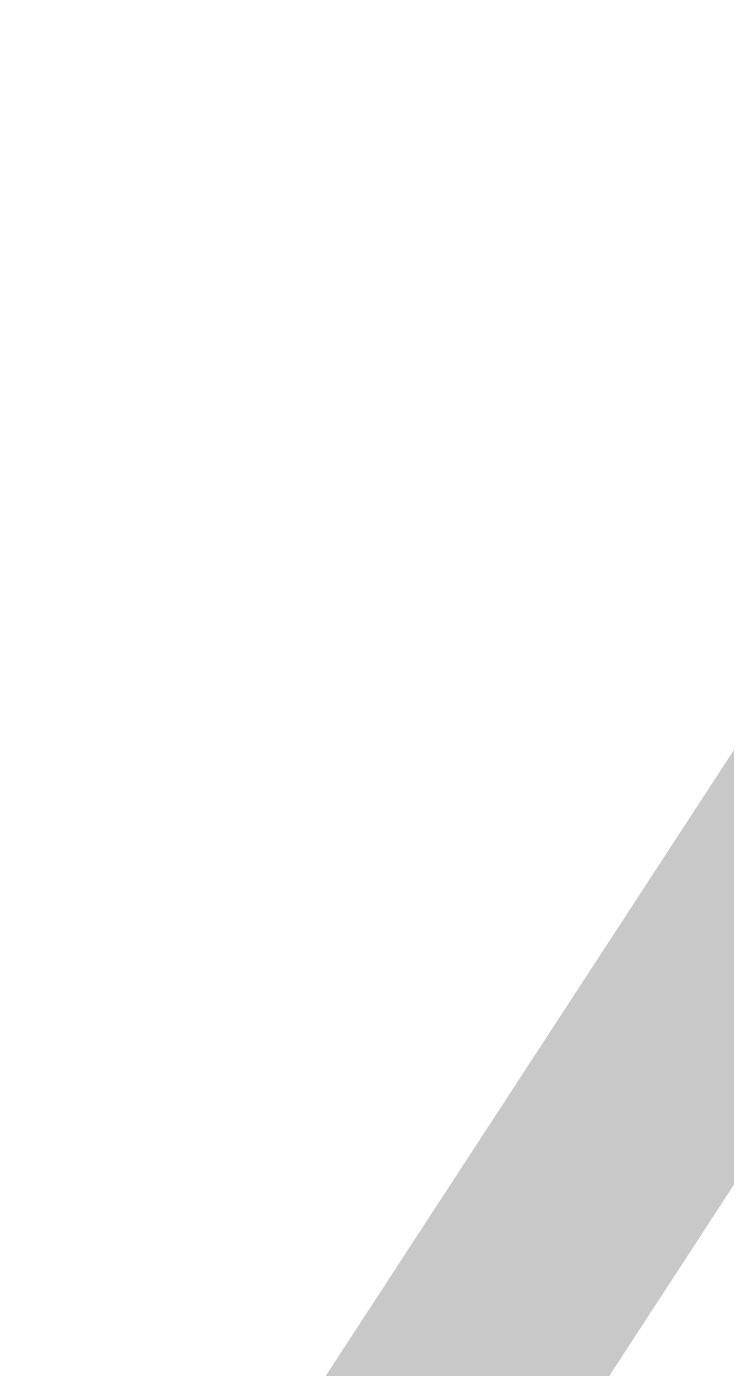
# Model space of a CAD drawing. Header units: millimetres. Extents: x -179928 to 528275, y -469666 to 511935.
# Drawn here: x 227532 to 227897, y 28666 to 29365 of the extents above; entities that cross this region are included whole.
import ezdxf

# ---------------------------------------------------------------- set-up
doc = ezdxf.new("R2010")
doc.units = ezdxf.units.MM
doc.linetypes.add('DASHED', pattern=[0.75, 0.5, -0.25])
for name, color, linetype in [('ad-Elevation 10', 8, 'Continuous'), ('ad-Furniture', 8, 'Continuous'), ('ad-Lvl-Plinth', 30, 'Continuous'), ('ad-Text main', 7, 'Continuous')]:
    doc.layers.add(name, color=color, linetype=linetype)
doc.layers.add('ad-Landscape', color=94, linetype='Continuous', lineweight=35)
doc.layers.add('ad-Landscape 2', color=7, linetype='Continuous', lineweight=35, true_color=0x264c00)
doc.styles.add('Sections_The woods Site plan_Entrances$0$Standard', font='arial.ttf')
doc.styles.get("Standard").update_dxf_attribs({"font": 'arial.ttf'})

# ---------------------------------------------------------------- blocks, each defined once
blk = doc.blocks.new('bamboo')
at = {"layer": 'ad-Landscape 2'}
for p, q in [((43.5, 73), (278.2, 631.2)), ((-12.4, 39.5), (-247.1, 564.2))]:
    blk.add_line(p, q, dxfattribs=at)
for points in [[(103.7, 1424.7), (54.4, 1572.3), (77.9, 1403.4), (103.7, 1424.7)], [(119.4, 1423.2), (261.4, 1496.7), (147.9, 1388.7), (126.6, 1414.5)], [(-160.7, 1284.9), (-160, 1444.8), (-116.9, 1294.1), (-149.7, 1287.2)], [(-372, 1355), (-230.1, 1428.5), (-343.6, 1320.5), (-364.9, 1346.4)], [(79.4, 1419.1), (107.8, 1384.6), (-52.4, 1368.4), (70.8, 1412)], [(-70.9, 1292.4), (-27.7, 1358.5), (-55.4, 1272.9), (-68.6, 1281.5)], [(57.7, 1357.7), (77.5, 1316.1), (-31.5, 1255.3), (64.8, 1349.1)], [(167.7, 1347.1), (246.3, 1339.5), (157.6, 1324.2), (159.1, 1340)], [(103.3, 1337.4), (92.8, 1227.4), (133.3, 1318.7), (110.4, 1328.8)], [(-169.3, 1271.7), (-323, 1296.4), (-162.4, 1238.9), (-169.3, 1271.7)], [(161.7, 1284.2), (155.7, 1221.3), (172.9, 1235.5), (168.8, 1275.6)], [(557.2, 1296.4), (585.7, 1261.9), (425.4, 1245.7), (548.6, 1289.3)], [(-175.7, 1247.6), (-131.9, 1256.8), (-191.9, 1107.3), (-173.4, 1236.6)], [(-18, 1257.9), (35, 1223.4), (30.4, 1245.3), (-7, 1260.2)], [(-92.2, 1230.9), (0.4, 1170.5), (-61.7, 1248.7), (-81.3, 1233.2)], [(303.5, 1094), (304.2, 1253.9), (347.3, 1103.2), (314.4, 1096.3)], [(535.5, 1235), (555.3, 1193.4), (446.4, 1132.5), (542.6, 1226.4)], [(-131.4, 1199.8), (-85.3, 1198.1), (-81.9, 1073.4), (-120.4, 1202.1)], [(-174.3, 1012.2), (-173.7, 1172.1), (-130.6, 1021.4), (-163.4, 1014.5)], [(393.3, 1101.5), (436.5, 1167.6), (408.8, 1082), (395.6, 1090.6)], [(-155.7, 961.1), (-205, 1108.7), (-181.5, 939.8), (-155.7, 961.1)], [(294.9, 1080.8), (141.2, 1105.5), (301.8, 1048), (294.9, 1080.8)], [(-84.5, 1019.7), (-41.3, 1085.8), (-69, 1000.1), (-82.2, 1008.8)], [(288.5, 1056.7), (332.3, 1065.9), (272.3, 916.4), (290.8, 1045.7)], [(446.2, 1067), (499.2, 1032.5), (494.6, 1054.4), (457.2, 1069.3)], [(372, 1040), (464.6, 979.6), (402.5, 1057.8), (382.9, 1042.3)], [(-183, 999), (-336.7, 1023.7), (-176.1, 966.2), (-183, 999)], [(-140, 959.5), (2, 1033.1), (-111.5, 925), (-132.8, 950.9)], [(-275.7, 937.9), (-232.5, 1004), (-260.1, 918.3), (-273.4, 927)], [(289.9, 848.6), (290.5, 1008.4), (333.6, 857.8), (300.8, 850.9)], [(332.8, 1008.9), (378.9, 1007.2), (382.3, 882.5), (343.8, 1011.2)], [(-189.3, 974.8), (-145.6, 984), (-205.5, 834.6), (-187, 963.9)], [(-105.9, 958.2), (-13.2, 897.8), (-75.4, 976), (-94.9, 960.5)], [(-31.6, 985.2), (21.3, 950.7), (16.7, 972.5), (-20.7, 987.5)], [(-180, 955.5), (-151.6, 921), (-311.8, 904.8), (-188.6, 948.4)], [(-145, 927.1), (-99, 925.4), (-95.6, 800.6), (-134.1, 929.4)], [(379.6, 856.1), (422.9, 922.2), (395.2, 836.5), (381.9, 845.1)], [(-222.7, 903.4), (-169.8, 868.9), (-174.4, 890.7), (-211.8, 905.7)], [(182.5, 782.8), (148.6, 753.6), (129.1, 913.5), (175.2, 791.2)], [(-297, 876.4), (-204.4, 816), (-266.5, 894.2), (-286.1, 878.7)], [(-201.7, 894.1), (-181.9, 852.5), (-290.9, 791.6), (-194.6, 885.5)], [(120.7, 803.3), (79.5, 782.6), (16.5, 890.3), (112.2, 796)], [(564.8, 755.5), (530.9, 726.4), (511.4, 886.2), (557.5, 764)], [(-156.1, 873.8), (-166.6, 763.7), (-126.1, 855), (-149, 865.2)], [(-91.7, 883.5), (-13.1, 875.8), (-101.8, 860.6), (-100.3, 876.4)], [(281.2, 835.4), (127.5, 860.1), (288.1, 802.6), (281.2, 835.4)], [(503, 776), (461.8, 755.3), (398.7, 863), (494.5, 768.7)], [(-97.7, 820.6), (-103.7, 757.7), (-86.5, 771.9), (-90.6, 811.9)], [(274.9, 811.2), (318.6, 820.4), (258.7, 670.9), (277.2, 800.3)], [(358.3, 794.5), (451, 734.2), (388.8, 812.4), (369.3, 796.8)], [(432.6, 821.6), (485.5, 787.1), (480.9, 808.9), (443.5, 823.9)], [(188.6, 758.6), (335.2, 810.9), (166.8, 784), (188.6, 758.6)], [(-199.8, 660.1), (-233.7, 630.9), (-253.2, 790.8), (-207, 668.5)], [(101.4, 757.2), (-8.9, 765.5), (83.2, 726.9), (92.9, 749.9)], [(319.2, 763.5), (365.2, 761.8), (368.6, 637), (330.1, 765.8)], [(187.4, 742.8), (263.8, 602.4), (153.5, 713.7), (178.9, 735.5)], [(483.6, 729.9), (373.4, 738.2), (465.5, 699.6), (475.2, 722.6)], [(49.3, 697.7), (-13.7, 702.5), (0.8, 685.5), (40.8, 690.4)], [(112.3, 693), (106.3, 614.2), (89.3, 702.6), (105, 701.5)], [(-193.7, 635.8), (-47.1, 688.2), (-215.5, 661.2), (-193.7, 635.8)], [(431.6, 670.5), (368.6, 675.2), (383.1, 658.2), (423.1, 663.2)], [(494.6, 665.7), (488.6, 587), (471.6, 675.4), (487.3, 674.2)], [(-249.2, 564.1), (-107.3, 637.7), (-220.7, 529.6), (-242.1, 555.5)], [(-194.9, 620.1), (-118.4, 479.7), (-228.8, 591), (-203.4, 612.8)], [(-37.8, 466.8), (-37.2, 626.6), (5.9, 476), (-26.9, 469.1)], [(52, 474.3), (95.2, 540.4), (67.5, 454.7), (54.3, 463.3)], [(-200.9, 488), (-122.3, 480.4), (-211, 465.2), (-209.5, 480.9)], [(-265.3, 478.4), (-275.8, 368.3), (-235.4, 459.6), (-258.2, 469.8)], [(-46.5, 453.6), (-200.1, 478.3), (-39.6, 420.8), (-46.5, 453.6)], [(104.9, 439.8), (157.9, 405.3), (153.3, 427.1), (115.9, 442.1)]]:
    blk.add_lwpolyline(points, dxfattribs=at)
blk = doc.blocks.new('A$C7DA81DBD')
at = {"layer": 'ad-Landscape'}
for centre, radius, start, end in [((-0.6413, 3.9243), 0.3417, 140.17932, 198.67463), ((-1.1804, 3.4536), 0.743, 47.03228, 68.14061), ((-0.1425, 3.9552), 0.5349, 155.19049, 195.20682), ((-0.9056, 3.6412), 0.6057, 24.0272, 62.73054), ((5.8663, 2.673), 7.168, 168.75967, 170.83335), ((-1.3268, 3.7443), 0.3576, 14.37957, 65.67824), ((-1.0529, 3.8878), 0.3429, 154.82228, 186.10535), ((-1.4147, 3.7701), 0.2686, 35.04222, 78.95985), ((-1.0337, 3.8696), 0.5516, 170.48559, 205.45287), ((-1.7595, 3.3631), 0.6247, 31.25767, 73.08831), ((-1.4522, 3.7508), 0.3106, 153.81915, 198.78711), ((-1.8213, 3.5993), 0.3023, 36.32124, 72.6008), ((0.7845, 3.7974), 1.7654, 178.75477, 198.61147), ((-1.3701, 3.1096), 0.824, 23.21959, 61.77969), ((0.8101, 3.7172), 1.4584, 175.33806, 205.55583), ((-0.8731, 3.3135), 0.5704, 6.67232, 66.26868), ((-2.4444, 2.7002), 1.2047, 39.61762, 65.52562), ((-0.4659, 3.9514), 1.4875, 185.97252, 202.70743), ((-0.2113, 3.764), 1.0157, 176.98112, 215.15022), ((-1.383, 3.3555), 0.488, 27.43755, 71.18261), ((-1.6924, 3.6508), 0.4098, 172.3277, 203.61076), ((-2.1581, 3.3546), 0.3559, 46.86291, 80.36915), ((-1.7238, 2.9221), 0.7346, 40.38662, 76.09196), ((-0.5792, 3.7449), 0.9742, 186.46688, 241.65563), ((-2.1061, 3.4684), 0.2887, 169.0778, 214.64065), ((-2.4029, 3.194), 0.3293, 46.24511, 87.68542), ((-2.2394, 2.9434), 0.5806, 48.33638, 86.67487), ((-0.9147, 3.7961), 1.3196, 191.93886, 206.21864), ((-0.4879, 3.7225), 1.408, 194.08678, 230.75178), ((-1.8961, 2.6169), 0.7641, 47.38545, 86.81155), ((-2.6219, 2.7574), 0.6207, 49.77589, 86.93335), ((-2.1285, 3.3962), 0.4606, 182.36478, 225.58317), ((0.2948, 3.161), 1.349, 172.2305, 210.01298), ((-1.4049, 2.5545), 0.8684, 18.68778, 65.28391), ((-2.4584, 3.1948), 0.2887, 169.0778, 214.64065), ((-3.0457, 2.0047), 1.2814, 66.14352, 76.28476), ((-2.2078, 2.5037), 0.7304, 50.8151, 91.05063), ((-1.0136, 3.5245), 1.2421, 193.52703, 228.39805), ((-2.5541, 3.0699), 0.3719, 177.60187, 227.96098), ((-3.0549, 2.2322), 0.863, 51.02378, 81.38718), ((2.889, 3.1417), 3.5018, 179.98243, 192.00519), ((-0.9142, 2.3228), 0.8735, 31.40487, 69.8192), ((-2.4357, 2.4238), 0.6427, 63.07607, 102.38547), ((-1.9988, 3.0323), 0.5442, 178.24862, 230.68038), ((-2.9291, 2.9329), 0.15, 177.47025, 233.80961), ((-3.0253, 2.6704), 0.2744, 57.97543, 101.26619), ((0.5421, 2.9513), 1.9362, 179.73155, 217.41149), ((-1.6974, 2.079), 0.9321, 21.01467, 71.00855), ((-0.4415, 3.0214), 1.4626, 184.53972, 217.07204), ((-2.0257, 2.069), 0.8461, 38.49282, 81.42911), ((-2.8327, 2.8868), 0.3555, 186.20703, 235.71806), ((-3.2048, 2.0899), 0.7587, 53.84333, 88.58495), ((-2.8129, 2.1522), 0.6446, 39.15642, 87.78171), ((-1.3292, 3.2587), 1.5303, 197.59049, 235.74559), ((-2.4021, 1.9593), 0.8207, 45.12287, 85.9267), ((-1.4468, 2.8141), 0.8978, 182.30093, 220.50756), ((-3.255, 2.3074), 0.3987, 70.94104, 97.72728), ((-4.7109, 2.1806), 1.4962, 14.55365, 20.41362), ((-3.2185, 2.5369), 0.186, 168.23624, 240.99446), ((-3.387, 2.0873), 0.4877, 50.8294, 91.59888), ((-3.0882, 1.8014), 0.7945, 52.47186, 91.55185), ((-2.167, 2.7765), 0.9598, 190.85815, 236.55055), ((1.1102, 2.3286), 1.9834, 172.86966, 187.13034), ((-1.1439, 1.6998), 0.9279, 34.91657, 71.05051), ((-3.3252, 2.438), 0.1695, 170.71369, 216.27653), ((-3.4542, 2.3019), 0.1679, 59.89017, 103.18093), ((-3.4098, 2.3203), 0.1483, 166.0967, 261.70295), ((-3.5474, 1.9775), 0.3785, 53.8191, 90.95416), ((-3.2095, 2.1093), 0.2729, 35.39886, 122.15517), ((-2.8672, 2.5356), 0.5252, 201.8257, 248.02813), ((-2.3006, 1.3581), 0.9275, 41.73929, 89.82837), ((-0.9565, 2.7668), 1.425, 199.73306, 231.77211), ((-3.6227, 2.031), 0.1831, 51.14247, 102.0713), ((-3.4132, 2.1554), 0.2388, 166.75476, 212.31761), ((-2.6751, 1.5084), 0.6953, 38.28249, 99.3433), ((-3.3241, 1.386), 0.7926, 85.56631, 108.01228), ((-3.104, 2.4748), 0.5733, 215.76353, 266.37343), ((-1.8936, 2.412), 0.9205, 193.66836, 242.88227), ((-1.856, 1.0904), 1.1017, 36.03906, 80.26816), ((-0.0127, 2.4992), 1.6882, 191.02849, 218.56329), ((-1.8918, 0.7397), 1.7085, 20.47463, 58.37181), ((2.2619, 2.2221), 3.2578, 180.48635, 200.14254), ((-3.0021, 1.5187), 0.5438, 53.77897, 109.79803), ((-3.5079, 1.2176), 0.814, 86.76384, 107.52222), ((-3.3942, 2.2431), 0.4369, 214.78481, 261.07296), ((-2.2585, 2.2572), 0.9551, 193.74281, 250.74014)]:
    blk.add_arc(centre, radius, start, end, dxfattribs=at)
blk = doc.blocks.new('zw$DAD3')
at = {"true_color": 0x7f5f3f, "transparency": 33554610}
h = blk.add_hatch(dxfattribs=at)
h.set_pattern_fill('DOTS', color=37, scale=20, angle=360)
h.set_pattern_definition([(360, (-800139.518, 271344.397), (15.875, 31.75), [0, -31.75])])
h.paths.add_polyline_path([(450, -2530), (2915, -2530), (2915, -450), (450, -450)])
at = {"layer": 'ad-Elevation 10', "linetype": 'DASHED'}
for points in [[(0, -943.33), (3365, -943.33)], [(0, -1043.33), (3365, -1043.33)]]:
    blk.add_lwpolyline(points, dxfattribs=at)
at = {"xscale": 95.10164028446887, "yscale": 95.10164028446887, "zscale": 95.10164028446887, "rotation": 359.9999999999999}
blk.add_blockref('A$C7DA81DBD', (1592.07, -1603.96), dxfattribs=at)
at = {"layer": 'ad-Landscape', "linetype": 'Continuous', "xscale": 0.473259546584505, "yscale": 0.473259546584505, "zscale": 0.473259546584505, "rotation": 359.9999999999999}
blk.add_blockref('bamboo', (1292.6, -1624.94), dxfattribs=at)
at = {"layer": 'ad-Text main', "insert": (1759.1, -1302.07), "char_height": 100, "width": 1547.8425, "attachment_point": 5, "bg_fill": 2}
blk.add_mtext("13'-9'' x 12'-10''", dxfattribs=at)
blk = doc.blocks.new('zw$66EE')
at = {"layer": 'ad-Furniture', "rotation": 359.9999999999997}
blk.add_blockref('zw$DAD3', (3610, 8185), dxfattribs=at)
blk = doc.blocks.new('1625_West Villa')
at = {"layer": 'ad-Furniture'}
blk.add_blockref('zw$66EE', (0, 0), dxfattribs=at)
blk = doc.blocks.new("All Plot's Villa Plans")
at = {"ltscale": 5}
blk.add_blockref('1625_West Villa', (222742.28, 21898.27), dxfattribs=at)
blk = doc.blocks.new('zw$63CD')
at = {"layer": 'ad-Lvl-Plinth', "insert": (236117.3, -70891.03), "char_height": 1269.9849, "width": 5416.267, "attachment_point": 5, "style": 'Sections_The woods Site plan_Entrances$0$Standard', "bg_fill": 19, "box_fill_scale": 1.5, "bg_fill_color": 257, "bg_fill_transparency": 0}
blk.add_mtext('\\pxt4;497.02', dxfattribs=at)

msp = doc.modelspace()

# ---------------------------------------------------------------- block references
at = {"ltscale": 5}
msp.add_blockref("All Plot's Villa Plans", (0, 0), dxfattribs=at)

# ---------------------------------------------------------------- next in the draw order: block references
at = {"layer": 'ad-Lvl-Plinth', "ltscale": 5}
msp.add_blockref('zw$63CD', (-5982.94, 99418.55), dxfattribs=at)

doc.saveas('drawing.dxf')
